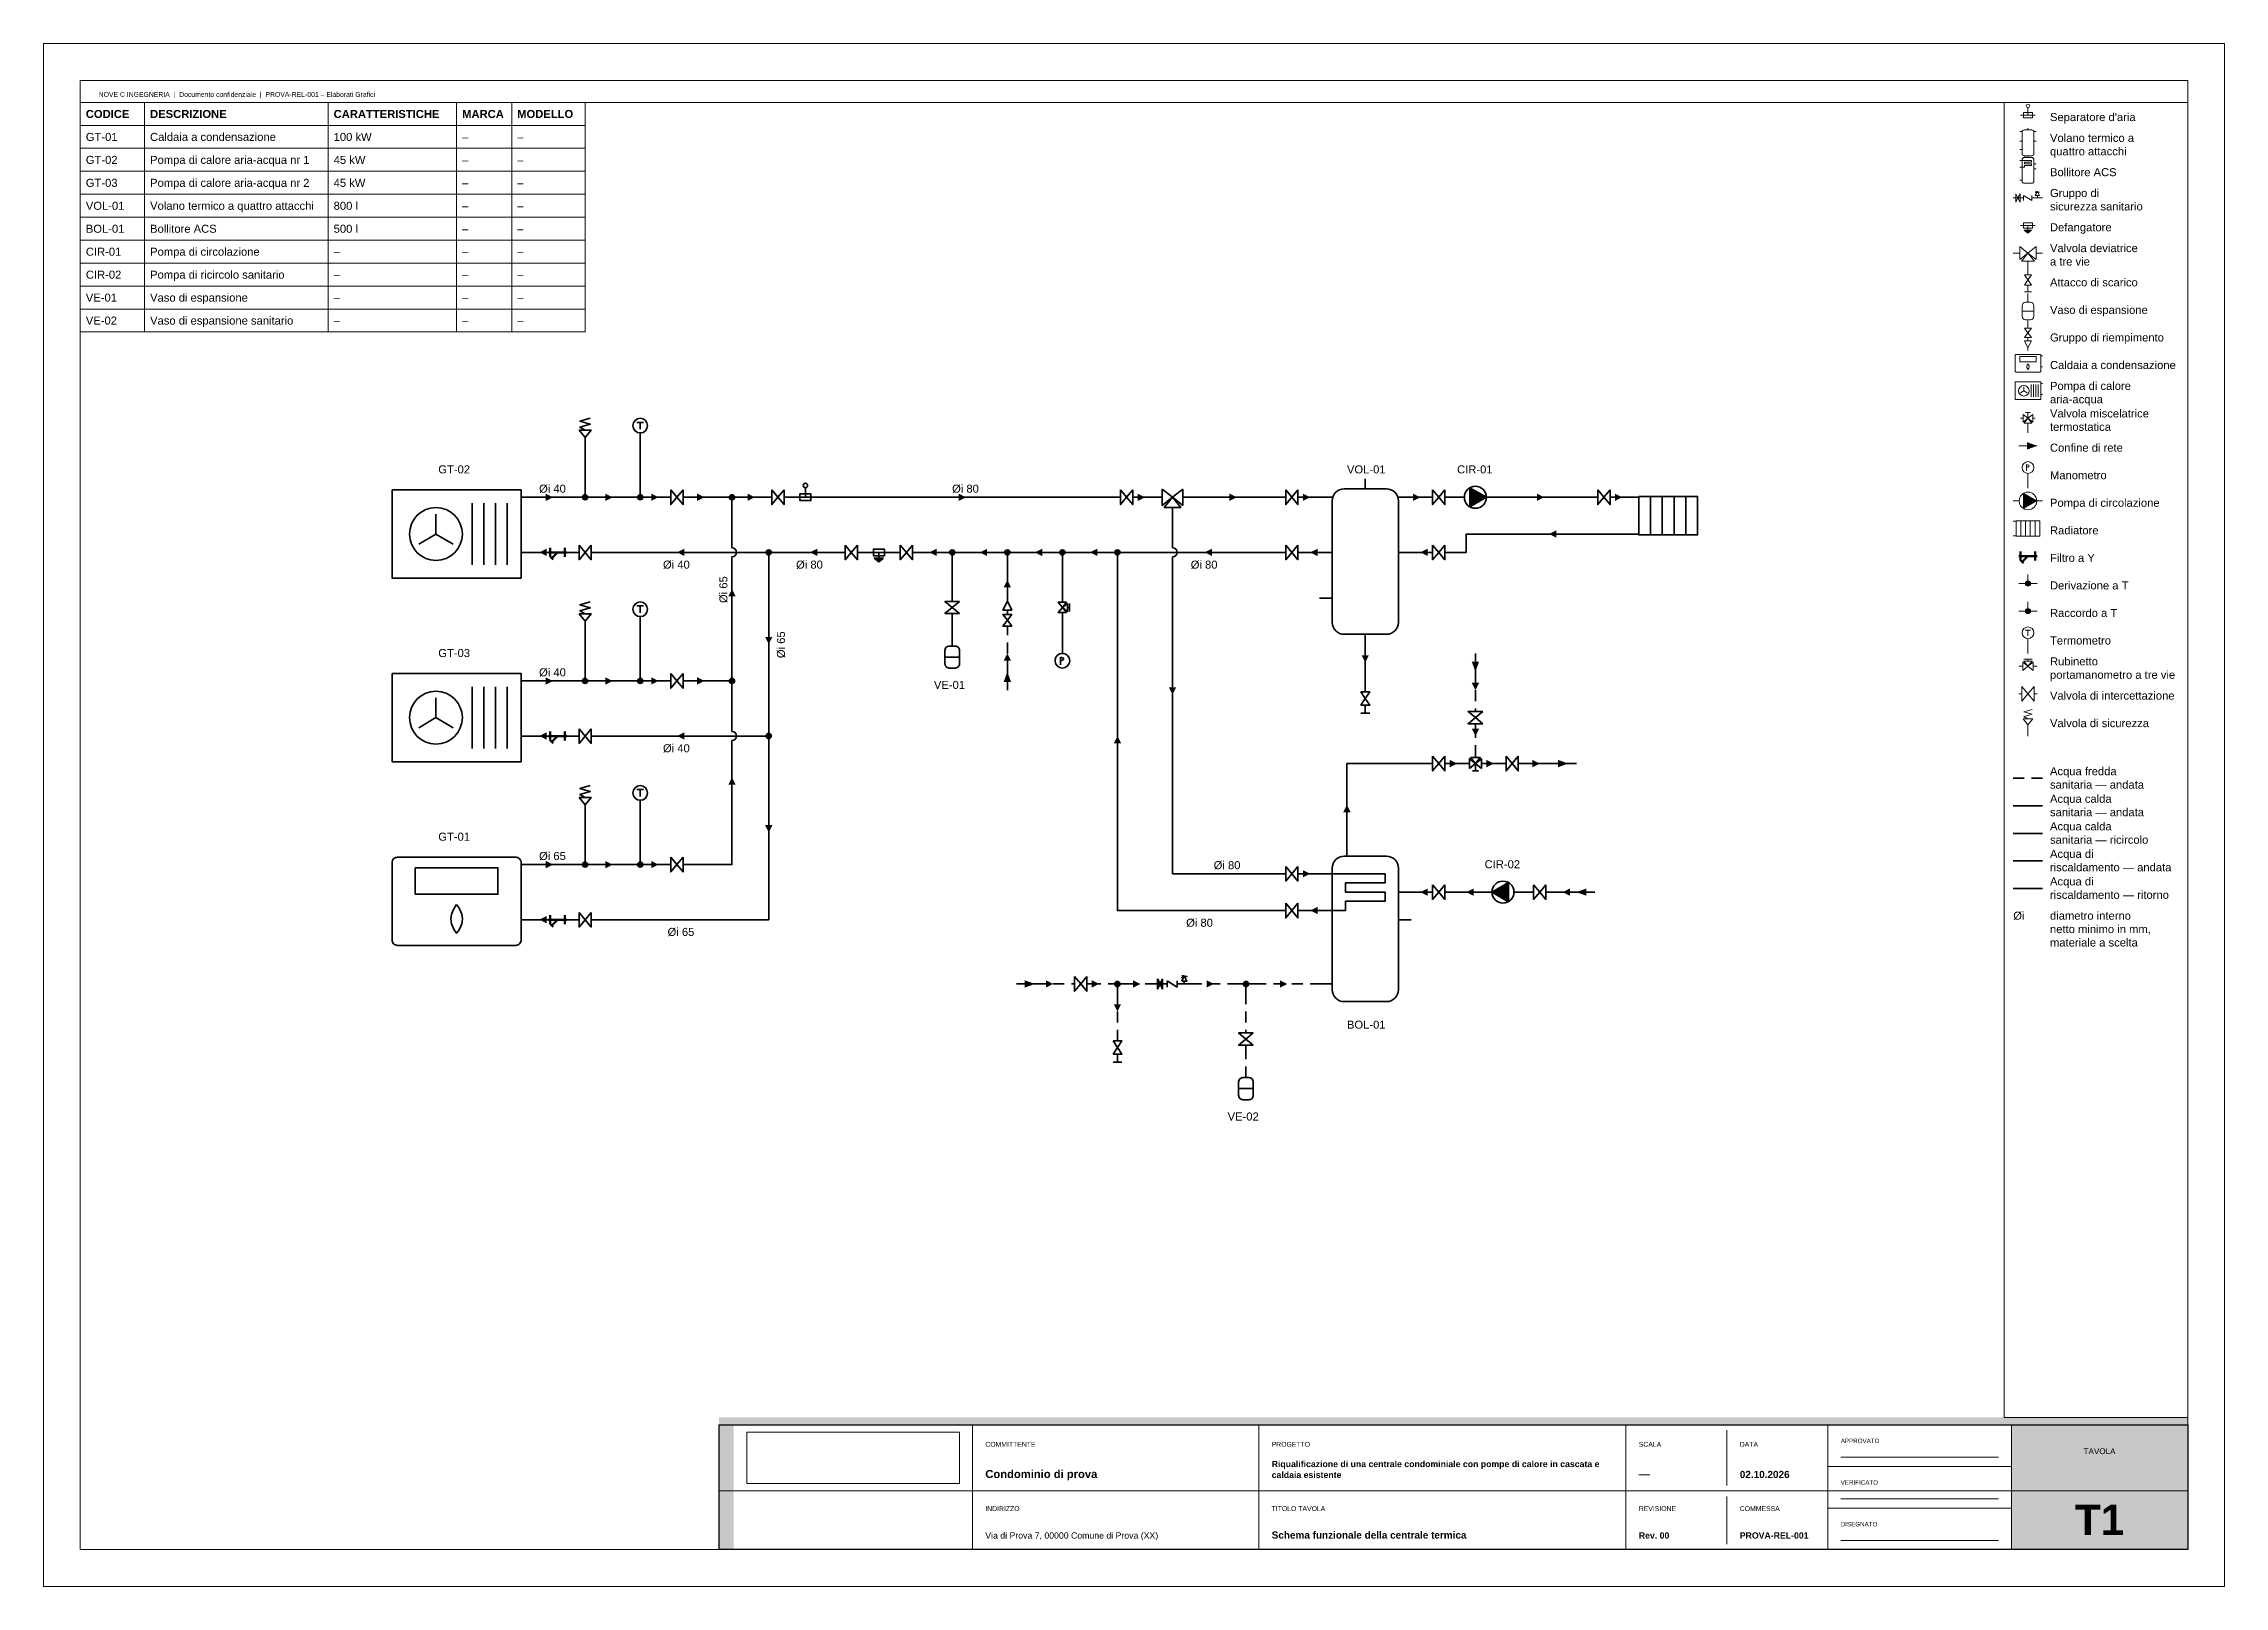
# Paper-space layout 'A2' of a CAD drawing. Header units: millimetres. Extents: x 0 to 594, y 0 to 420.
# The model-space entities are those that its viewports show. They can reach past a viewport. Long polylines and large blocks are cut down to what shows.
import ezdxf
from ezdxf.enums import TextEntityAlignment as Align

# ---------------------------------------------------------------- set-up
doc = ezdxf.new("R2010")
doc.units = ezdxf.units.MM
doc.linetypes.add('NOVEC_TRATTO_3_2', pattern=[5, 3, -2])
doc.layers.add('G-ANNO-NPLT', color=7, linetype='Continuous', lineweight=18, plot=False)
for name, color, linetype, lineweight in [('G-ANNO-TTLB', 7, 'Continuous', 18), ('M-ANNO-DIAM', 7, 'Continuous', 18), ('M-ANNO-IDEN', 7, 'Continuous', 18), ('M-ANNO-LEGN', 7, 'Continuous', 18), ('M-ANNO-SCHD', 7, 'Continuous', 18), ('M-DIAG-EQPM', 7, 'Continuous', 35)]:
    doc.layers.add(name, color=color, linetype=linetype, lineweight=lineweight)
for name, color, linetype, lineweight, true_color in [('M-HWTR-RETN', 142, 'Continuous', 35, 0x2471a3), ('M-HWTR-SPLY', 22, 'Continuous', 35, 0xc0392b), ('P-DOMW-CPIP', 161, 'NOVEC_TRATTO_3_2', 35, 0x5dade2), ('P-DOMW-HPIP', 30, 'Continuous', 35, 0xd68910), ('P-DOMW-RPIP', 123, 'Continuous', 35, 0x58d68d)]:
    doc.layers.add(name, color=color, linetype=linetype, lineweight=lineweight, true_color=true_color)
doc.styles.add('NOVEC_ARIAL', font='arial.ttf')
doc.styles.add('NOVEC_ARIAL_GRASSETTO', font='arialbd.ttf')
picture_1 = doc.add_image_def('image1.jpg', size_in_pixel=(2961, 716))

# ---------------------------------------------------------------- blocks, each defined once
blk = doc.blocks.new('NoveC_FlowArrow')
h = blk.add_hatch(color=0)
h.dxf.hatch_style = 1
h.paths.add_polyline_path([(0, 0), (-2, 1), (-2, -1)])
blk = doc.blocks.new('NoveC_NetworkBoundary')
at = {"color": 0, "linetype": 'Continuous', "lineweight": -2}
blk.add_line((0, -2.5), (5, -2.5), dxfattribs=at)
blk = doc.blocks.new('NoveC_MixingValveThermostatic')
at = {"color": 0, "linetype": 'Continuous', "lineweight": -2}
for p, q in [((0, -5), (0.85, -5)), ((1.7, -3), (3.3, -3)), ((2.5, -5), (2.5, -3)), ((4.15, -5), (5, -5)), ((2.5, -6.65), (2.5, -10))]:
    blk.add_line(p, q, dxfattribs=at)
for points in [[(0.85, -3.68), (0.85, -6.32), (2.5, -5)], [(1.18, -6.65), (3.82, -6.65), (2.5, -5)], [(4.15, -3.68), (4.15, -6.32), (2.5, -5)]]:
    blk.add_lwpolyline(points, close=True, dxfattribs=at)
blk = doc.blocks.new('NoveC_TeeBranch')
at = {"linetype": 'Continuous', "lineweight": -2}
h = blk.add_hatch(color=0, dxfattribs=at)
h.dxf.hatch_style = 1
h.paths.add_polyline_path([(1.8, -2.5, 1), (3.2, -2.5, 1)])
at = {"color": 0, "linetype": 'Continuous', "lineweight": -2}
for p, q in [((2.5, 0), (2.5, -2.5)), ((0, -2.5), (5, -2.5))]:
    blk.add_line(p, q, dxfattribs=at)
blk.add_circle((2.5, -2.5), 0.7, dxfattribs=at)
blk = doc.blocks.new('NoveC_DrainConnection')
at = {"color": 0, "linetype": 'Continuous', "lineweight": -2}
for p, q in [((2.5, 0), (2.5, -3)), ((1.3, -8.8), (3.7, -8.8)), ((2.5, -6.6), (2.5, -8.8))]:
    blk.add_line(p, q, dxfattribs=at)
for points in [[(1.3, -3), (3.7, -3), (2.5, -4.8)], [(1.3, -6.6), (3.7, -6.6), (2.5, -4.8)]]:
    blk.add_lwpolyline(points, close=True, dxfattribs=at)
blk = doc.blocks.new('NoveC_ExpansionConnection')
at = {"color": 0, "linetype": 'Continuous', "lineweight": -2}
for p, q in [((2.5, 0), (2.5, -3)), ((0.5, -6), (4.5, -6))]:
    blk.add_line(p, q, dxfattribs=at)
blk.add_lwpolyline([(1.7, -3), (3.3, -3, -0.414214), (4.5, -4.2), (4.5, -7.8, -0.414214), (3.3, -9), (1.7, -9, -0.414214), (0.5, -7.8), (0.5, -4.2, -0.414214)], format="xyb", close=True, dxfattribs=at)
blk = doc.blocks.new('NoveC_HeatPumpAirWater')
at = {"color": 0, "linetype": 'Continuous', "lineweight": -2}
for p, q in [((40, -5), (37.6, -5)), ((14.368, -15), (14.368, -9.6)), ((24.224, -6.6), (24.224, -23.4)), ((27.392, -6.6), (27.392, -23.4)), ((30.56, -6.6), (30.56, -23.4)), ((33.728, -6.6), (33.728, -23.4)), ((14.368, -15), (9.688, -17.736)), ((14.368, -15), (19.048, -17.736)), ((40, -20), (37.6, -20))]:
    blk.add_line(p, q, dxfattribs=at)
blk.add_lwpolyline([(2.4, -3), (37.6, -3), (37.6, -27), (2.4, -27)], close=True, dxfattribs=at)
blk.add_circle((14.368, -15), 7.2, dxfattribs=at)
blk = doc.blocks.new('NoveC_GasBoiler')
at = {"color": 0, "linetype": 'Continuous', "lineweight": -2}
for p, q in [((40, -5), (37.6, -5)), ((40, -20), (37.6, -20))]:
    blk.add_line(p, q, dxfattribs=at)
blk.add_lwpolyline([(3.9, -3), (36.1, -3, -0.414214), (37.6, -4.5), (37.6, -25.5, -0.414214), (36.1, -27), (3.9, -27, -0.414214), (2.4, -25.5), (2.4, -4.5, -0.414214)], format="xyb", close=True, dxfattribs=at)
for points in [[(8.74, -5.88), (31.26, -5.88), (31.26, -13.08), (8.74, -13.08)], [(20, -15.9), (20.48, -16.55), (20.87, -17.2), (21.17, -17.85), (21.39, -18.5), (21.52, -19.15), (21.56, -19.8), (21.52, -20.45), (21.39, -21.1), (21.17, -21.75), (20.87, -22.4), (20.48, -23.05), (20, -23.7), (19.52, -23.05), (19.13, -22.4), (18.83, -21.75), (18.61, -21.1), (18.48, -20.45), (18.44, -19.8), (18.48, -19.15), (18.61, -18.5), (18.83, -17.85), (19.13, -17.2), (19.52, -16.55)]]:
    blk.add_lwpolyline(points, close=True, dxfattribs=at)
blk = doc.blocks.new('NoveC_DhwCylinder')
at = {"color": 0, "linetype": 'Continuous', "lineweight": -2}
for p, q in [((7.5, 0), (7.5, -2.7)), ((25, -12.5), (21.5, -12.5)), ((25, -20), (21.5, -20)), ((0, -37.5), (3.5, -37.5))]:
    blk.add_line(p, q, dxfattribs=at)
blk.add_lwpolyline([(6.74, -2.7), (18.26, -2.7, -0.414214), (21.5, -5.94), (21.5, -39.06, -0.414214), (18.26, -42.3), (6.74, -42.3, -0.414214), (3.5, -39.06), (3.5, -5.94, -0.414214)], format="xyb", close=True, dxfattribs=at)
blk.add_lwpolyline([(0, -7.5), (7.1, -7.5), (17.9, -7.5), (17.9, -10), (7.1, -10), (7.1, -12.5), (17.9, -12.5), (17.9, -15), (7.1, -15), (7.1, -17.5), (0, -17.5)], dxfattribs=at)
blk = doc.blocks.new('NoveC_BufferFourPort')
at = {"color": 0, "linetype": 'Continuous', "lineweight": -2}
for p, q in [((12.5, 0), (12.5, -2.7)), ((0, -5), (3.5, -5)), ((25, -5), (21.5, -5)), ((0, -20), (3.5, -20)), ((25, -20), (21.5, -20)), ((0, -32.5), (3.5, -32.5)), ((12.5, -45), (12.5, -42.3))]:
    blk.add_line(p, q, dxfattribs=at)
blk.add_lwpolyline([(6.74, -2.7), (18.26, -2.7, -0.414214), (21.5, -5.94), (21.5, -39.06, -0.414214), (18.26, -42.3), (6.74, -42.3, -0.414214), (3.5, -39.06), (3.5, -5.94, -0.414214)], format="xyb", close=True, dxfattribs=at)
blk = doc.blocks.new('NoveC_Radiator')
at = {"color": 0, "linetype": 'Continuous', "lineweight": -2}
for p, q in [((0, -2.5), (2, -2.5)), ((5.2, -2.25), (5.2, -12.75)), ((8.4, -2.25), (8.4, -12.75)), ((11.6, -2.25), (11.6, -12.75)), ((14.8, -2.25), (14.8, -12.75)), ((0, -12.5), (2, -12.5))]:
    blk.add_line(p, q, dxfattribs=at)
blk.add_lwpolyline([(2, -2.25), (18, -2.25), (18, -12.75), (2, -12.75)], close=True, dxfattribs=at)
blk = doc.blocks.new('NoveC_ValveSafety')
at = {"color": 0, "linetype": 'Continuous', "lineweight": -2}
blk.add_line((2.5, -10), (2.5, -6.2), dxfattribs=at)
blk.add_lwpolyline([(0.9, -4.2), (4.1, -4.2), (2.5, -6.2)], close=True, dxfattribs=at)
blk.add_lwpolyline([(2.5, -4.2), (1.1, -3.4), (3.9, -2.6), (1.1, -1.8), (3.9, -1)], dxfattribs=at)
blk = doc.blocks.new('NoveC_Thermometer')
at = {"color": 0, "linetype": 'Continuous', "lineweight": -2}
blk.add_line((2.5, -10), (2.5, -5), dxfattribs=at)
blk.add_circle((2.5, -3), 2, dxfattribs=at)
blk = doc.blocks.new('NoveC_Thermometer_Lettera')
at = {"color": 0, "linetype": 'Continuous', "lineweight": -2}
for p, q in [((-0.9, 0.9), (0.9, 0.9)), ((0, 0.9), (0, -1))]:
    blk.add_line(p, q, dxfattribs=at)
blk = doc.blocks.new('NoveC_TeeJunction')
at = {"linetype": 'Continuous', "lineweight": -2}
h = blk.add_hatch(color=0, dxfattribs=at)
h.dxf.hatch_style = 1
h.paths.add_polyline_path([(1.8, -2.5, 1), (3.2, -2.5, 1)])
at = {"color": 0, "linetype": 'Continuous', "lineweight": -2}
for p, q in [((2.5, 0), (2.5, -2.5)), ((0, -2.5), (5, -2.5))]:
    blk.add_line(p, q, dxfattribs=at)
blk.add_circle((2.5, -2.5), 0.7, dxfattribs=at)
blk = doc.blocks.new('NoveC_DivertingValve3way')
at = {"color": 0, "linetype": 'Continuous', "lineweight": -2}
for p, q in [((0, -5), (2.2, -5)), ((7.8, -5), (10, -5)), ((5, -7.8), (5, -10))]:
    blk.add_line(p, q, dxfattribs=at)
for points in [[(2.2, -2.76), (2.2, -7.24), (5, -5)], [(2.76, -7.8), (7.24, -7.8), (5, -5)], [(7.8, -2.76), (7.8, -7.24), (5, -5)]]:
    blk.add_lwpolyline(points, close=True, dxfattribs=at)
blk = doc.blocks.new('NoveC_FillingUnit')
at = {"color": 0, "linetype": 'Continuous', "lineweight": -2}
for p, q in [((2.5, 0), (2.5, -2.4)), ((2.5, -5.6), (2.5, -6.8)), ((2.5, -9.2), (2.5, -10))]:
    blk.add_line(p, q, dxfattribs=at)
for points in [[(1.3, -2.4), (3.7, -2.4), (2.5, -4)], [(1.3, -5.6), (3.7, -5.6), (2.5, -4)], [(1.3, -6.8), (3.7, -6.8), (2.5, -9.2)]]:
    blk.add_lwpolyline(points, close=True, dxfattribs=at)
blk = doc.blocks.new('NoveC_PressureGauge')
at = {"color": 0, "linetype": 'Continuous', "lineweight": -2}
blk.add_line((2.5, -10), (2.5, -5), dxfattribs=at)
blk.add_circle((2.5, -3), 2, dxfattribs=at)
blk = doc.blocks.new('NoveC_PressureGauge_Lettera')
at = {"color": 0, "linetype": 'Continuous', "lineweight": -2}
blk.add_line((-0.5, 1), (-0.5, -1.1), dxfattribs=at)
blk.add_lwpolyline([(-0.5, 1), (-0.24, 0.92), (-0.03, 0.83), (0.14, 0.75), (0.26, 0.67), (0.33, 0.58), (0.35, 0.5), (0.33, 0.42), (0.26, 0.33), (0.14, 0.25), (-0.03, 0.17), (-0.24, 0.08), (-0.5, 0)], dxfattribs=at)
blk = doc.blocks.new('NoveC_ValveIsolation')
at = {"color": 0, "linetype": 'Continuous', "lineweight": -2}
for p, q in [((0, -2.5), (0.8333, -2.5)), ((4.1667, -2.5), (5, -2.5))]:
    blk.add_line(p, q, dxfattribs=at)
for points in [[(0.8333, -0.5), (0.8333, -4.5), (2.5, -2.5)], [(4.1667, -0.5), (4.1667, -4.5), (2.5, -2.5)]]:
    blk.add_lwpolyline(points, close=True, dxfattribs=at)
blk = doc.blocks.new('NoveC_PumpCirculator')
at = {"linetype": 'Continuous', "lineweight": -2}
h = blk.add_hatch(color=0, dxfattribs=at)
h.dxf.hatch_style = 1
h.paths.add_polyline_path([(3.5, -2.402), (3.5, -7.598), (8, -5)])
at = {"color": 0, "linetype": 'Continuous', "lineweight": -2}
for p, q in [((0, -5), (2, -5)), ((8, -5), (10, -5))]:
    blk.add_line(p, q, dxfattribs=at)
blk.add_lwpolyline([(3.5, -2.402), (3.5, -7.598), (8, -5)], close=True, dxfattribs=at)
blk.add_circle((5, -5), 3, dxfattribs=at)
blk = doc.blocks.new('NoveC_DhwSafetyGroup')
at = {"color": 0, "linetype": 'Continuous', "lineweight": -2}
for p, q in [((0, -2.5), (3.5, -2.5)), ((3.5, -1.66), (3.5, -3.34)), ((3.5, -1.66), (6.3, -3.34)), ((6.3, -1.66), (6.3, -3.34)), ((6.3, -2.5), (10, -2.5)), ((8.2, -2.5), (8.2, -1.7))]:
    blk.add_line(p, q, dxfattribs=at)
for points in [[(0.9, -1.1), (0.9, -3.9), (1.6, -2.5)], [(2.3, -1.1), (2.3, -3.9), (1.6, -2.5)], [(7.5, -1.7), (8.9, -1.7), (8.2, -0.3)]]:
    blk.add_lwpolyline(points, close=True, dxfattribs=at)
blk.add_lwpolyline([(8.2, -0.3), (7.5, -0.8), (8.9, -0.5), (7.5, -0.2)], dxfattribs=at)
blk = doc.blocks.new('NoveC_DirtSeparator')
at = {"linetype": 'Continuous', "lineweight": -2}
h = blk.add_hatch(color=0, dxfattribs=at)
h.dxf.hatch_style = 1
h.paths.add_polyline_path([(1.25, -6.6), (3.75, -6.6), (2.5, -7.6)])
at = {"color": 0, "linetype": 'Continuous', "lineweight": -2}
for p, q in [((0, -5), (5, -5)), ((2.5, -5), (2.5, -7.6))]:
    blk.add_line(p, q, dxfattribs=at)
for points in [[(1, -4.1), (4, -4.1), (4, -5.9), (1, -5.9)], [(1.25, -6.6), (3.75, -6.6), (2.5, -7.6)]]:
    blk.add_lwpolyline(points, close=True, dxfattribs=at)
blk = doc.blocks.new('NoveC_Strainer')
at = {"color": 0, "linetype": 'Continuous', "lineweight": -2}
for p, q in [((0, -2.5), (5, -2.5)), ((0.5, -1.25), (0.5, -3.75)), ((0.5464, -3.7464), (1.2536, -4.4536)), ((2.5, -2.5), (0.9, -4.1)), ((4.5, -1.25), (4.5, -3.75))]:
    blk.add_line(p, q, dxfattribs=at)
blk = doc.blocks.new('NoveC_AirSeparator')
at = {"color": 0, "linetype": 'Continuous', "lineweight": -2}
for p, q in [((0, -5), (5, -5)), ((2.5, -5), (2.5, -2.4))]:
    blk.add_line(p, q, dxfattribs=at)
blk.add_lwpolyline([(1, -4.1), (4, -4.1), (4, -5.9), (1, -5.9)], close=True, dxfattribs=at)
blk.add_circle((2.5, -1.8), 0.6, dxfattribs=at)
blk = doc.blocks.new('NoveC_ValveGaugeCock3way')
at = {"color": 0, "linetype": 'Continuous', "lineweight": -2}
for p, q in [((0, -2.5), (1.1, -2.5)), ((1.38, -0.6), (3.62, -0.6)), ((2.5, -1.1), (2.5, -0.6)), ((3.9, -2.5), (5, -2.5))]:
    blk.add_line(p, q, dxfattribs=at)
for points in [[(1.1, -1.38), (1.1, -3.62), (2.5, -2.5)], [(1.38, -1.1), (3.62, -1.1), (2.5, -2.5)], [(3.9, -1.38), (3.9, -3.62), (2.5, -2.5)]]:
    blk.add_lwpolyline(points, close=True, dxfattribs=at)

msp = doc.modelspace()

# ---------------------------------------------------------------- linework, layer by layer
at = {"layer": 'M-ANNO-LEGN', "color": 161, "linetype": 'NOVEC_TRATTO_3_2', "lineweight": 35, "true_color": 0x5dade2}
msp.add_line((536.5, 220), (544.5, 220), dxfattribs=at)
at = {"layer": 'M-ANNO-LEGN', "color": 30, "linetype": 'Continuous', "lineweight": 35, "true_color": 0xd68910}
msp.add_line((536.5, 212.5), (544.5, 212.5), dxfattribs=at)
at = {"layer": 'M-ANNO-LEGN', "color": 123, "linetype": 'Continuous', "lineweight": 35, "true_color": 0x58d68d}
msp.add_line((536.5, 205), (544.5, 205), dxfattribs=at)
at = {"layer": 'M-ANNO-LEGN', "color": 22, "linetype": 'Continuous', "lineweight": 35, "true_color": 0xc0392b}
msp.add_line((536.5, 197.5), (544.5, 197.5), dxfattribs=at)
at = {"layer": 'M-ANNO-LEGN', "color": 142, "linetype": 'Continuous', "lineweight": 35, "true_color": 0x2471a3}
msp.add_line((536.5, 190), (544.5, 190), dxfattribs=at)
at = {"layer": 'M-ANNO-LEGN'}
msp.add_lwpolyline([(534, 404), (584, 404), (584, 46), (534, 46)], close=True, dxfattribs=at)
at = {"layer": 'M-ANNO-SCHD'}
for p, q in [((10, 404), (147.5, 404)), ((10, 404), (10, 341.5)), ((27.5, 404), (27.5, 341.5)), ((77.5, 404), (77.5, 341.5)), ((112.5, 404), (112.5, 341.5)), ((127.5, 404), (127.5, 341.5)), ((147.5, 404), (147.5, 341.5)), ((10, 397.75), (147.5, 397.75)), ((10, 391.5), (147.5, 391.5)), ((10, 385.25), (147.5, 385.25)), ((10, 379), (147.5, 379)), ((10, 372.75), (147.5, 372.75)), ((10, 366.5), (147.5, 366.5)), ((10, 360.25), (147.5, 360.25)), ((10, 354), (147.5, 354)), ((10, 347.75), (147.5, 347.75)), ((10, 341.5), (147.5, 341.5))]:
    msp.add_line(p, q, dxfattribs=at)
at = {"layer": 'M-HWTR-RETN', "flags": 128}
for points in [[(432.5, 286.5), (387.5, 286.5), (387.5, 281.5), (382.5, 281.5)], [(137.5, 281.5), (132.5, 281.5)], [(145, 281.5), (142.5, 281.5)], [(195, 281.5), (150, 281.5)], [(217.5, 281.5), (200, 281.5)], [(225, 281.5), (222.5, 281.5)], [(232.5, 281.5), (230, 281.5)], [(245, 281.5), (237.5, 281.5)], [(260, 281.5), (250, 281.5)], [(275, 281.5), (265, 281.5)], [(290, 281.5), (280, 281.5)], [(337.5, 281.5), (295, 281.5)], [(347.5, 281.5), (342.5, 281.5)], [(377.5, 281.5), (372.5, 281.5)], [(197.5, 279), (197.5, 234)], [(247.5, 279), (247.5, 269)], [(262.5, 269), (262.5, 279)], [(277.5, 279), (277.5, 269)], [(337.5, 184), (292.5, 184), (292.5, 279)], [(247.5, 264), (247.5, 259)], [(277.5, 264), (277.5, 259)], [(137.5, 231.5), (132.5, 231.5)], [(145, 231.5), (142.5, 231.5)], [(195, 231.5), (150, 231.5)], [(197.5, 229), (197.5, 181.5), (150, 181.5)], [(137.5, 181.5), (132.5, 181.5)], [(145, 181.5), (142.5, 181.5)], [(347.5, 184), (342.5, 184)]]:
    msp.add_lwpolyline(points, dxfattribs=at)
at = {"layer": 'M-HWTR-SPLY', "flags": 128}
for points in [[(147.5, 299), (147.5, 309)], [(162.5, 299), (162.5, 309)], [(132.5, 296.5), (145, 296.5)], [(150, 296.5), (160, 296.5)], [(165, 296.5), (170, 296.5)], [(175, 296.5), (185, 296.5)], [(187.5, 282.75), (187.5, 294)], [(190, 296.5), (197.5, 296.5)], [(202.5, 296.5), (205, 296.5)], [(210, 296.5), (292.5, 296.5)], [(297.5, 296.5), (302.5, 296.5)], [(307.5, 291.5), (307.5, 282.75)], [(312.5, 296.5), (337.5, 296.5)], [(342.5, 296.5), (347.5, 296.5)], [(372.5, 296.5), (377.5, 296.5)], [(382.5, 296.5), (385, 296.5)], [(395, 296.5), (422.5, 296.5)], [(427.5, 296.5), (432.5, 296.5)], [(187.5, 249), (187.5, 280.25)], [(307.5, 280.25), (307.5, 194), (337.5, 194)], [(147.5, 249), (147.5, 259)], [(162.5, 249), (162.5, 259)], [(360, 256.5), (360, 246.5)], [(132.5, 246.5), (145, 246.5)], [(150, 246.5), (160, 246.5)], [(165, 246.5), (170, 246.5)], [(175, 246.5), (185, 246.5)], [(187.5, 232.75), (187.5, 244)], [(175, 196.5), (187.5, 196.5), (187.5, 230.25)], [(147.5, 199), (147.5, 209)], [(162.5, 199), (162.5, 209)], [(132.5, 196.5), (145, 196.5)], [(150, 196.5), (160, 196.5)], [(165, 196.5), (170, 196.5)], [(342.5, 194), (347.5, 194)]]:
    msp.add_lwpolyline(points, dxfattribs=at)
at = {"layer": 'M-HWTR-SPLY', "linetype": 'Continuous'}
for centre in [(187.5, 281.5), (307.5, 281.5), (187.5, 231.5)]:
    msp.add_arc(centre, 1.25, 270, 90, dxfattribs=at)
at = {"layer": 'P-DOMW-CPIP', "flags": 128}
for points in [[(262.5, 249), (262.5, 259)], [(390, 249), (390, 239)], [(390, 234), (390, 229)], [(270, 164), (280, 164)], [(285, 164), (290, 164)], [(292.5, 161.5), (292.5, 151.5)], [(295, 164), (302.5, 164)], [(312.5, 164), (325, 164)], [(327.5, 161.5), (327.5, 151.5)], [(330, 164), (347.5, 164)], [(327.5, 146.5), (327.5, 141.5)]]:
    msp.add_lwpolyline(points, dxfattribs=at)
at = {"layer": 'P-DOMW-HPIP', "flags": 128}
for points in [[(355, 201.5), (355, 224), (377.5, 224)], [(382.5, 224), (387.5, 224)], [(392.5, 224), (397.5, 224)], [(402.5, 224), (412.5, 224)]]:
    msp.add_lwpolyline(points, dxfattribs=at)
at = {"layer": 'P-DOMW-RPIP', "flags": 128}
for points in [[(377.5, 189), (372.5, 189)], [(392.5, 189), (382.5, 189)], [(405, 189), (402.5, 189)], [(417.5, 189), (410, 189)]]:
    msp.add_lwpolyline(points, dxfattribs=at)

# ---------------------------------------------------------------- block references
at = {"layer": 'M-ANNO-LEGN', "lineweight": 18}
for name, p, xscale, yscale in [('NoveC_AirSeparator', (538.5, 404.5), 0.8, 0.8), ('NoveC_BufferFourPort', (538.27778, 397), 0.17777777777777778, 0.17777777777777778), ('NoveC_DhwCylinder', (538.27778, 389.5), 0.17777777777777778, 0.17777777777777778), ('NoveC_DhwSafetyGroup', (536.5, 380), 0.8, 0.8), ('NoveC_DirtSeparator', (538.5, 374.5), 0.8, 0.8), ('NoveC_DivertingValve3way', (536.5, 367), 0.8, 0.8), ('NoveC_DrainConnection', (538.5, 359.5), 0.8, 0.8), ('NoveC_ExpansionConnection', (538.5, 352), 0.8, 0.8), ('NoveC_FillingUnit', (538.5, 344.5), 0.8, 0.8), ('NoveC_GasBoiler', (536.5, 336), 0.2, 0.2), ('NoveC_HeatPumpAirWater', (536.5, 328.5), 0.2, 0.2), ('NoveC_MixingValveThermostatic', (538.5, 322), 0.8, 0.8), ('NoveC_PressureGauge', (538.5, 307), 0.8, 0.8), ('NoveC_PressureGauge_Lettera', (540.5, 304.6), 0.8, 0.8), ('NoveC_PumpCirculator', (536.5, 299.5), 0.8, 0.8), ('NoveC_Radiator', (536.5, 291), 0.4, 0.4), ('NoveC_Thermometer', (538.5, 262), 0.8, 0.8), ('NoveC_Thermometer_Lettera', (540.5, 259.6), 0.8, 0.8), ('NoveC_ValveSafety', (538.5, 239.5), 0.8, 0.8)]:
    msp.add_blockref(name, p, dxfattribs=dict(at, xscale=xscale, yscale=yscale))
for name, p in [('NoveC_NetworkBoundary', (538, 313)), ('NoveC_TeeBranch', (538, 275.5)), ('NoveC_TeeJunction', (538, 268)), ('NoveC_ValveGaugeCock3way', (538, 253)), ('NoveC_ValveIsolation', (538, 245.5))]:
    msp.add_blockref(name, p, dxfattribs=at)
at = {"layer": 'M-ANNO-LEGN', "lineweight": 50}
msp.add_blockref('NoveC_Strainer', (538, 283), dxfattribs=at)
at = {"layer": 'M-DIAG-EQPM'}
for name, p in [('NoveC_ValveSafety', (145, 319)), ('NoveC_Thermometer', (160, 319)), ('NoveC_Thermometer_Lettera', (162.5, 316)), ('NoveC_HeatPumpAirWater', (92.5, 301.5)), ('NoveC_TeeBranch', (145, 299)), ('NoveC_TeeBranch', (160, 299)), ('NoveC_ValveIsolation', (170, 299)), ('NoveC_ValveIsolation', (197.5, 299)), ('NoveC_AirSeparator', (205, 301.5)), ('NoveC_ValveIsolation', (292.5, 299)), ('NoveC_DivertingValve3way', (302.5, 301.5)), ('NoveC_ValveIsolation', (337.5, 299)), ('NoveC_BufferFourPort', (347.5, 301.5)), ('NoveC_ValveIsolation', (377.5, 299)), ('NoveC_PumpCirculator', (385, 301.5)), ('NoveC_ValveIsolation', (422.5, 299)), ('NoveC_Radiator', (432.5, 299)), ('NoveC_ValveIsolation', (145, 284)), ('NoveC_ValveIsolation', (217.5, 284)), ('NoveC_ValveIsolation', (232.5, 284)), ('NoveC_ValveIsolation', (337.5, 284)), ('NoveC_ValveIsolation', (377.5, 284)), ('NoveC_ValveSafety', (145, 269)), ('NoveC_Thermometer', (160, 269)), ('NoveC_Thermometer_Lettera', (162.5, 266)), ('NoveC_ExpansionConnection', (245, 259)), ('NoveC_PressureGauge_Lettera', (277.5, 252)), ('NoveC_HeatPumpAirWater', (92.5, 251.5)), ('NoveC_TeeBranch', (145, 249)), ('NoveC_TeeBranch', (160, 249)), ('NoveC_ValveIsolation', (170, 249)), ('NoveC_DrainConnection', (357.5, 246.5)), ('NoveC_ValveIsolation', (145, 234)), ('NoveC_ValveIsolation', (377.5, 226.5)), ('NoveC_ValveIsolation', (397.5, 226.5)), ('NoveC_ValveSafety', (145, 219)), ('NoveC_Thermometer', (160, 219)), ('NoveC_Thermometer_Lettera', (162.5, 216)), ('NoveC_GasBoiler', (92.5, 201.5)), ('NoveC_TeeBranch', (145, 199)), ('NoveC_TeeBranch', (160, 199)), ('NoveC_ValveIsolation', (170, 199)), ('NoveC_DhwCylinder', (347.5, 201.5)), ('NoveC_ValveIsolation', (337.5, 196.5)), ('NoveC_ValveIsolation', (377.5, 191.5)), ('NoveC_ValveIsolation', (405, 191.5)), ('NoveC_ValveIsolation', (337.5, 186.5)), ('NoveC_ValveIsolation', (145, 184)), ('NoveC_NetworkBoundary', (265, 166.5)), ('NoveC_ValveIsolation', (280, 166.5)), ('NoveC_DhwSafetyGroup', (302.5, 166.5)), ('NoveC_DrainConnection', (290, 151.5)), ('NoveC_ExpansionConnection', (325, 141.5))]:
    msp.add_blockref(name, p, dxfattribs=at)
for name, p, xscale in [('NoveC_FlowArrow', (543, 310.5), 1.375), ('NoveC_DirtSeparator', (230, 286.5), -1), ('NoveC_FlowArrow', (415.25, 224), 1.375), ('NoveC_NetworkBoundary', (417.5, 226.5), -1), ('NoveC_PumpCirculator', (402.5, 194), -1), ('NoveC_NetworkBoundary', (422.5, 191.5), -1), ('NoveC_FlowArrow', (270, 164), 1.375)]:
    msp.add_blockref(name, p, dxfattribs=dict(at, xscale=xscale))
for name, p, rotation in [('NoveC_TeeJunction', (190, 294), 180), ('NoveC_TeeJunction', (200, 279), 180), ('NoveC_TeeBranch', (250, 279), 180), ('NoveC_TeeBranch', (265, 279), 180), ('NoveC_TeeBranch', (280, 279), 180), ('NoveC_TeeJunction', (295, 279), 180), ('NoveC_ValveIsolation', (250, 269), 270), ('NoveC_FillingUnit', (265, 259), 180), ('NoveC_ValveGaugeCock3way', (280, 269), 270), ('NoveC_PressureGauge', (280, 249), 180), ('NoveC_NetworkBoundary', (392.5, 254), 270), ('NoveC_TeeJunction', (185, 244), 90), ('NoveC_ValveIsolation', (392.5, 239), 270), ('NoveC_TeeJunction', (195, 229), 90), ('NoveC_TeeBranch', (295, 161.5), 180), ('NoveC_TeeBranch', (330, 161.5), 180), ('NoveC_ValveIsolation', (330, 151.5), 270)]:
    msp.add_blockref(name, p, dxfattribs=dict(at, rotation=rotation))
at = {"layer": 'M-DIAG-EQPM', "lineweight": 50}
for p in [(137.5, 284), (137.5, 234), (137.5, 184)]:
    msp.add_blockref('NoveC_Strainer', p, dxfattribs=at)
at = {"layer": 'M-DIAG-EQPM'}
for name, p, xscale, rotation in [('NoveC_FlowArrow', (390, 249), 1.375, 270), ('NoveC_FlowArrow', (262.5, 249), 1.375, 90), ('NoveC_NetworkBoundary', (265, 244), -1, 270), ('NoveC_MixingValveThermostatic', (387.5, 219), -1, 180), ('NoveC_FlowArrow', (417.5, 189), 1.375, 180)]:
    msp.add_blockref(name, p, dxfattribs=dict(at, xscale=xscale, rotation=rotation))
at = {"layer": 'M-HWTR-RETN'}
for p, rotation in [((410, 286.5), 180), ((135, 281.5), 180), ((172.5, 281.5), 180), ((208.75, 281.5), 180), ((241.25, 281.5), 180), ((255, 281.5), 180), ((270, 281.5), 180), ((285, 281.5), 180), ((316.25, 281.5), 180), ((345, 281.5), 180), ((375, 281.5), 180), ((262.5, 274), 90), ((197.5, 256.5), 270), ((135, 231.5), 180), ((172.5, 231.5), 180), ((292.5, 231.5), 90), ((197.5, 205.25), 270), ((345, 184), 180), ((135, 181.5), 180)]:
    msp.add_blockref('NoveC_FlowArrow', p, dxfattribs=dict(at, rotation=rotation))
at = {"layer": 'M-HWTR-SPLY'}
for p in [(138.75, 296.5), (155, 296.5), (167.5, 296.5), (180, 296.5), (193.75, 296.5), (251.25, 296.5), (300, 296.5), (325, 296.5), (345, 296.5), (375, 296.5), (408.75, 296.5), (430, 296.5), (138.75, 246.5), (155, 246.5), (167.5, 246.5), (180, 246.5), (138.75, 196.5), (155, 196.5), (167.5, 196.5), (345, 194)]:
    msp.add_blockref('NoveC_FlowArrow', p, dxfattribs=at)
for p, rotation in [((187.5, 271.5), 90), ((360, 251.5), 270), ((307.5, 242.75), 270), ((187.5, 220.25), 90)]:
    msp.add_blockref('NoveC_FlowArrow', p, dxfattribs=dict(at, rotation=rotation))
at = {"layer": 'P-DOMW-CPIP'}
for p, rotation in [((262.5, 254), 90), ((390, 244), 270), ((390, 231.5), 270), ((292.5, 156.5), 270)]:
    msp.add_blockref('NoveC_FlowArrow', p, dxfattribs=dict(at, rotation=rotation))
for p in [(275, 164), (287.5, 164), (298.75, 164), (318.75, 164), (338.75, 164)]:
    msp.add_blockref('NoveC_FlowArrow', p, dxfattribs=at)
at = {"layer": 'P-DOMW-HPIP'}
for p in [(385, 224), (395, 224), (407.5, 224)]:
    msp.add_blockref('NoveC_FlowArrow', p, dxfattribs=at)
at = {"layer": 'P-DOMW-HPIP', "rotation": 90}
msp.add_blockref('NoveC_FlowArrow', (355, 212.75), dxfattribs=at)
at = {"layer": 'P-DOMW-RPIP', "rotation": 180}
for p in [(375, 189), (387.5, 189), (413.75, 189)]:
    msp.add_blockref('NoveC_FlowArrow', p, dxfattribs=at)

# ---------------------------------------------------------------- texts
at = {"layer": 'M-ANNO-DIAM', "style": 'NOVEC_ARIAL'}
for s, p in [('Øi 40', (134.95587, 297.75)), ('Øi 80', (247.45587, 297.75)), ('Øi 40', (168.70587, 277.075)), ('Øi 80', (204.95587, 277.075)), ('Øi 80', (312.45587, 277.075)), ('Øi 40', (134.95587, 247.75)), ('Øi 40', (168.70587, 227.075)), ('Øi 65', (134.95587, 197.75)), ('Øi 80', (318.70587, 195.25)), ('Øi 65', (169.95587, 177.075)), ('Øi 80', (311.20587, 179.575))]:
    msp.add_text(s, height=2.1844, dxfattribs=at).set_placement(p)
for p in [(186.25, 267.70587), (201.925, 252.70588)]:
    msp.add_text('Øi 65', height=2.1844, rotation=90, dxfattribs=at).set_placement(p)
at = {"layer": 'M-ANNO-IDEN', "style": 'NOVEC_ARIAL'}
for s, p in [('GT-02', (107.5, 303)), ('VOL-01', (355, 303)), ('CIR-01', (385, 303)), ('GT-03', (107.5, 253)), ('VE-01', (242.5, 244.325)), ('GT-01', (107.5, 203)), ('CIR-02', (392.5, 195.5)), ('BOL-01', (355, 151.825)), ('VE-02', (322.5, 126.825))]:
    msp.add_text(s, height=2.1844, dxfattribs=at).set_placement(p)
at = {"layer": 'M-ANNO-LEGN', "style": 'NOVEC_ARIAL'}
for s, p in [("Separatore d'aria", (546.5, 398.9125)), ('Volano termico a', (546.5, 393.2381)), ('quattro attacchi', (546.5, 389.5869)), ('Bollitore ACS', (546.5, 383.9125)), ('Gruppo di', (546.5, 378.2381)), ('sicurezza sanitario', (546.5, 374.5869)), ('Defangatore', (546.5, 368.9125)), ('Valvola deviatrice', (546.5, 363.2381)), ('a tre vie', (546.5, 359.5869)), ('Attacco di scarico', (546.5, 353.9125)), ('Vaso di espansione', (546.5, 346.4125)), ('Gruppo di riempimento', (546.5, 338.9125)), ('Caldaia a condensazione', (546.5, 331.4125)), ('Pompa di calore', (546.5, 325.7381)), ('aria-acqua', (546.5, 322.0869)), ('Valvola miscelatrice', (546.5, 318.2381)), ('termostatica', (546.5, 314.5869)), ('Confine di rete', (546.5, 308.9125)), ('Manometro', (546.5, 301.4125)), ('Pompa di circolazione', (546.5, 293.9125)), ('Radiatore', (546.5, 286.4125)), ('Filtro a Y', (546.5, 278.9125)), ('Derivazione a T', (546.5, 271.4125)), ('Raccordo a T', (546.5, 263.9125)), ('Termometro', (546.5, 256.4125)), ('Rubinetto', (546.5, 250.7381)), ('Valvola di intercettazione', (546.5, 241.4125)), ('portamanometro a tre vie', (546.5, 247.0869)), ('Valvola di sicurezza', (546.5, 233.9125)), ('Acqua fredda', (546.5, 220.8256)), ('Acqua calda', (546.5, 213.3256)), ('sanitaria — andata', (546.5, 217.1744)), ('Acqua calda', (546.5, 205.8256)), ('sanitaria — andata', (546.5, 209.6744)), ('sanitaria — ricircolo', (546.5, 202.1744)), ('Acqua di', (546.5, 198.3256)), ('riscaldamento — andata', (546.5, 194.6744)), ('Acqua di', (546.5, 190.8256)), ('riscaldamento — ritorno', (546.5, 187.1744)), ('Øi', (536.5, 181.5)), ('diametro interno', (546.5, 181.5)), ('netto minimo in mm,', (546.5, 177.84875)), ('materiale a scelta', (546.5, 174.1975))]:
    msp.add_text(s, height=2.1844, dxfattribs=at).set_placement(p)
at = {"layer": 'M-ANNO-SCHD'}
for s, style, p in [('CODICE', 'NOVEC_ARIAL_GRASSETTO', (11.5, 399.76375)), ('DESCRIZIONE', 'NOVEC_ARIAL_GRASSETTO', (29, 399.76375)), ('CARATTERISTICHE', 'NOVEC_ARIAL_GRASSETTO', (79, 399.76375)), ('MARCA', 'NOVEC_ARIAL_GRASSETTO', (114, 399.76375)), ('MODELLO', 'NOVEC_ARIAL_GRASSETTO', (129, 399.76375)), ('GT-01', 'NOVEC_ARIAL', (11.5, 393.51375)), ('Caldaia a condensazione', 'NOVEC_ARIAL', (29, 393.51375)), ('100 kW', 'NOVEC_ARIAL', (79, 393.51375)), ('–', 'NOVEC_ARIAL', (114, 393.51375)), ('–', 'NOVEC_ARIAL', (129, 393.51375)), ('GT-02', 'NOVEC_ARIAL', (11.5, 387.26375)), ('Pompa di calore aria-acqua nr 1', 'NOVEC_ARIAL', (29, 387.26375)), ('45 kW', 'NOVEC_ARIAL', (79, 387.26375)), ('–', 'NOVEC_ARIAL', (114, 387.26375)), ('–', 'NOVEC_ARIAL', (129, 387.26375)), ('GT-03', 'NOVEC_ARIAL', (11.5, 381.01375)), ('Pompa di calore aria-acqua nr 2', 'NOVEC_ARIAL', (29, 381.01375)), ('45 kW', 'NOVEC_ARIAL', (79, 381.01375)), ('–', 'NOVEC_ARIAL', (114, 381.01375)), ('–', 'NOVEC_ARIAL', (129, 381.01375)), ('VOL-01', 'NOVEC_ARIAL', (11.5, 374.76375)), ('Volano termico a quattro attacchi', 'NOVEC_ARIAL', (29, 374.76375)), ('800 l', 'NOVEC_ARIAL', (79, 374.76375)), ('–', 'NOVEC_ARIAL', (114, 374.76375)), ('–', 'NOVEC_ARIAL', (129, 374.76375)), ('BOL-01', 'NOVEC_ARIAL', (11.5, 368.51375)), ('Bollitore ACS', 'NOVEC_ARIAL', (29, 368.51375)), ('500 l', 'NOVEC_ARIAL', (79, 368.51375)), ('–', 'NOVEC_ARIAL', (114, 368.51375)), ('–', 'NOVEC_ARIAL', (129, 368.51375)), ('CIR-01', 'NOVEC_ARIAL', (11.5, 362.26375)), ('Pompa di circolazione', 'NOVEC_ARIAL', (29, 362.26375)), ('–', 'NOVEC_ARIAL', (79, 362.26375)), ('–', 'NOVEC_ARIAL', (114, 362.26375)), ('–', 'NOVEC_ARIAL', (129, 362.26375)), ('CIR-02', 'NOVEC_ARIAL', (11.5, 356.01375)), ('Pompa di ricircolo sanitario', 'NOVEC_ARIAL', (29, 356.01375)), ('–', 'NOVEC_ARIAL', (79, 356.01375)), ('–', 'NOVEC_ARIAL', (114, 356.01375)), ('–', 'NOVEC_ARIAL', (129, 356.01375)), ('VE-01', 'NOVEC_ARIAL', (11.5, 349.76375)), ('Vaso di espansione', 'NOVEC_ARIAL', (29, 349.76375)), ('–', 'NOVEC_ARIAL', (79, 349.76375)), ('–', 'NOVEC_ARIAL', (114, 349.76375)), ('–', 'NOVEC_ARIAL', (129, 349.76375)), ('VE-02', 'NOVEC_ARIAL', (11.5, 343.51375)), ('Vaso di espansione sanitario', 'NOVEC_ARIAL', (29, 343.51375)), ('–', 'NOVEC_ARIAL', (79, 343.51375)), ('–', 'NOVEC_ARIAL', (114, 343.51375)), ('–', 'NOVEC_ARIAL', (129, 343.51375))]:
    msp.add_text(s, height=2.1844, dxfattribs=dict(at, style=style)).set_placement(p)

psp = doc.layouts.new('A2')

# ---------------------------------------------------------------- hatches: boundary and pattern name
at = {"layer": 'G-ANNO-TTLB', "true_color": 0x2abfbf}
h = psp.add_hatch(color=133, dxfattribs=at)
h.dxf.hatch_style = 1
h.paths.add_polyline_path([(184, 46), (584, 46), (584, 44), (184, 44)])
at = {"layer": 'G-ANNO-TTLB', "true_color": 0x1c2e4a}
h = psp.add_hatch(color=159, dxfattribs=at)
h.dxf.hatch_style = 1
h.paths.add_polyline_path([(184, 44), (188, 44), (188, 10), (184, 10)])
at = {"layer": 'G-ANNO-TTLB', "true_color": 0x2abfbf}
h = psp.add_hatch(color=133, dxfattribs=at)
h.dxf.hatch_style = 1
h.paths.add_polyline_path([(536, 46), (584, 46), (584, 44), (536, 44)])
at = {"layer": 'G-ANNO-TTLB', "true_color": 0x1c2e4a}
h = psp.add_hatch(color=159, dxfattribs=at)
h.dxf.hatch_style = 1
h.paths.add_polyline_path([(536, 44), (584, 44), (584, 10), (536, 10)])

# ---------------------------------------------------------------- linework, layer by layer
at = {"layer": 'G-ANNO-TTLB', "color": 254, "lineweight": 9, "true_color": 0xe0e0e0}
for p, q in [((14, 404), (580, 404)), ((253, 10), (253, 44)), ((458.5, 27.5), (458.5, 42.5)), ((486, 32.667), (536, 32.667)), ((489.5, 35.167), (532.5, 35.167)), ((458.5, 11.5), (458.5, 24.5)), ((489.5, 23.833), (532.5, 23.833)), ((486, 21.333), (536, 21.333)), ((489.5, 12.5), (532.5, 12.5))]:
    psp.add_line(p, q, dxfattribs=at)
at = {"layer": 'G-ANNO-TTLB', "color": 159, "lineweight": 15, "true_color": 0x1c2e4a}
for p, q in [((253, 10), (253, 44)), ((331, 10), (331, 44)), ((431, 10), (431, 44)), ((486, 10), (486, 44)), ((536, 10), (536, 44))]:
    psp.add_line(p, q, dxfattribs=at)
at = {"layer": 'G-ANNO-TTLB', "color": 254, "lineweight": 15, "true_color": 0xe0e0e0}
psp.add_line((184, 26), (584, 26), dxfattribs=at)
at = {"layer": 'G-ANNO-TTLB', "color": 159, "lineweight": 18, "true_color": 0x1c2e4a}
psp.add_lwpolyline([(10, 410), (584, 410), (584, 10), (10, 10)], close=True, dxfattribs=at)
at = {"layer": 'G-ANNO-TTLB', "color": 159, "lineweight": 30, "true_color": 0x1c2e4a}
psp.add_lwpolyline([(184, 44), (584, 44), (584, 10), (184, 10)], close=True, dxfattribs=at)

# ---------------------------------------------------------------- texts
at = {"layer": 'G-ANNO-TTLB', "color": 253, "true_color": 0x999999, "style": 'NOVEC_ARIAL'}
for s, height, p in [('NOVE C INGEGNERIA  |  Documento confidenziale  |  PROVA-REL-001 – Elaborati Grafici', 1.3349, (15, 405.5)), ('COMMITTENTE', 1.3349, (256.5, 38)), ('PROGETTO', 1.3349, (334.5, 38)), ('SCALA', 1.3349, (434.5, 38)), ('DATA', 1.3349, (462, 38)), ('APPROVATO', 1.2136, (489.5, 39)), ('VERIFICATO', 1.2136, (489.5, 27.667)), ('INDIRIZZO', 1.3349, (256.5, 20.5)), ('TITOLO TAVOLA', 1.3349, (334.5, 20.5)), ('REVISIONE', 1.3349, (434.5, 20.5)), ('COMMESSA', 1.3349, (462, 20.5)), ('DISEGNATO', 1.2136, (489.5, 16.333))]:
    psp.add_text(s, height=height, dxfattribs=at).set_placement(p)
at = {"layer": 'G-ANNO-TTLB', "color": 255, "true_color": 0xffffff, "transparency": 33554559, "style": 'NOVEC_ARIAL'}
psp.add_text('TAVOLA', height=1.5777, dxfattribs=at).set_placement((560, 36), align=Align.CENTER)
at = {"layer": 'G-ANNO-TTLB', "color": 59, "true_color": 0x2d2d2d}
for s, height, style, p in [('Condominio di prova', 2.1844, 'NOVEC_ARIAL_GRASSETTO', (256.5, 29.5)), ('caldaia esistente', 1.6989, 'NOVEC_ARIAL_GRASSETTO', (334.5, 29.5)), ('Riqualificazione di una centrale condominiale con pompe di calore in cascata e', 1.6989, 'NOVEC_ARIAL_GRASSETTO', (334.5, 32.463)), ('—', 2.184, 'NOVEC_ARIAL_GRASSETTO', (434.5, 29.5)), ('02.10.2026', 1.9417, 'NOVEC_ARIAL_GRASSETTO', (462, 29.5)), ('Via di Prova 7, 00000 Comune di Prova (XX)', 1.6989, 'NOVEC_ARIAL', (256.5, 13)), ('Schema funzionale della centrale termica', 1.9417, 'NOVEC_ARIAL_GRASSETTO', (334.5, 13)), ('Rev. 00', 1.6989, 'NOVEC_ARIAL_GRASSETTO', (434.5, 13)), ('PROVA-REL-001', 1.6989, 'NOVEC_ARIAL_GRASSETTO', (462, 13))]:
    psp.add_text(s, height=height, dxfattribs=dict(at, style=style)).set_placement(p)
at = {"layer": 'G-ANNO-TTLB', "color": 255, "true_color": 0xffffff, "style": 'NOVEC_ARIAL_GRASSETTO'}
psp.add_text('T1', height=8.2521, dxfattribs=at).set_placement((560, 14), align=Align.CENTER)

# ---------------------------------------------------------------- pictures from other files: only their frames are drawn
at = {"layer": 'G-ANNO-TTLB'}
image = psp.add_image(picture_1, insert=(191.552, 28), size_in_units=(57.896, 14), dxfattribs=at)

# ---------------------------------------------------------------- viewports
at = {"layer": 'G-ANNO-NPLT'}
psp.add_viewport(center=(297, 210), size=(594, 420), view_center_point=(297, 210), view_height=420, dxfattribs=at)

doc.saveas('drawing.dxf')
